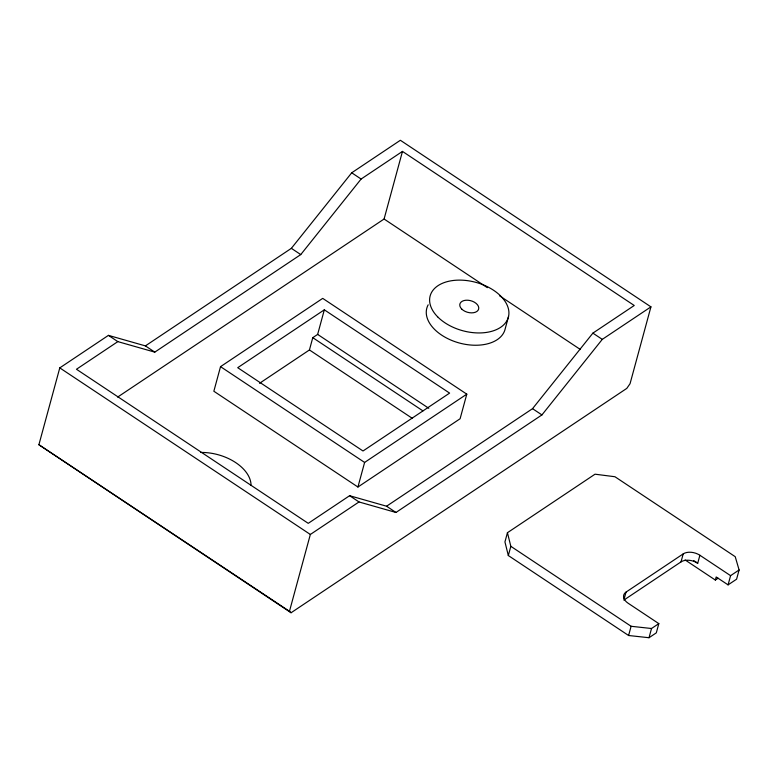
<?xml version="1.0" encoding="UTF-8"?>
<svg xmlns="http://www.w3.org/2000/svg" width="778" height="778" viewBox="0 0 778 778"><rect width="100%" height="100%" fill="white"/><g stroke="black" fill="none" stroke-linecap="round" stroke-linejoin="round"><path stroke-width="1.17" d="M145.398 345.889L291.361 248.338L351.714 172.794L400.369 140.273L650.933 306.863L630.054 383.7L626.786 388.397L291.069 612.753L38.9 444.724L59.78 367.887L108.434 335.367L145.398 345.889L154.793 352.133L300.765 254.581L361.109 179.037L402.469 151.399L634.235 305.491L592.885 333.13L532.531 408.674L386.569 506.215L349.604 495.703L308.244 523.341L76.468 369.258L117.828 341.62L154.793 352.133M220.534 366.652L213.853 391.237L357.929 487.028L460.109 418.739L466.79 394.154L322.714 298.373L220.534 366.652L364.61 462.433L466.79 394.154M259.521 383.311L309.44 349.954L312.775 337.662L317.648 334.404L324.329 309.819L449.606 393.104L363.005 450.987L237.718 367.693L324.329 309.819M117.643 397.081L384.089 219.017L402.469 151.399M291.069 612.753L289.465 611.304L310.344 534.467L358.998 501.956L395.963 512.469L541.935 414.917L602.279 339.373L650.933 306.863M357.929 487.028L364.61 462.433M508.549 316.432L505.214 328.724A40.524 25.061 15.2 0 1 457.104 342.359A40.524 25.061 15.2 0 1 428.172 304.811M507.441 532.716L504.941 541.935L508.326 555.541L628.595 635.5L649.017 637.727L656.311 632.845L658.82 623.625L628.128 603.222A12.156 7.517 15.2 0 1 626.027 592.097L683.201 553.887A12.156 7.517 15.2 0 1 699.889 555.259L730.581 575.662L739.1 569.973L735.229 556.698L614.951 476.739L595.024 474.191L507.441 532.716L510.835 546.321L508.326 555.541M624.16 598.943L626.027 592.097M628.595 635.5L631.104 626.28L510.835 546.321M649.017 637.727L651.517 628.507L658.82 623.625M623.859 600.091L681.022 561.881L683.201 553.887M681.022 561.881A12.156 7.517 15.2 0 1 697.72 563.253L699.889 555.259M685.107 559.946L715.342 580.048L716.178 576.975L728.082 584.881L736.591 579.192L739.1 569.973M728.082 584.881L730.581 575.662M715.342 580.048L718.084 578.219M631.104 626.28L651.517 628.507M351.714 172.794L361.109 179.037M592.885 333.13L602.279 339.373M384.089 219.017L487.329 287.656M499.476 295.728L580.446 349.555M291.361 248.338L300.765 254.581M532.531 408.674L541.935 414.917M693.675 560.559L697.72 563.253M317.648 334.404L428.785 408.294M312.775 337.662L422.911 410.872M309.44 349.954L412.496 418.467M386.569 506.215L395.963 512.469M108.434 335.367L117.828 341.62M349.604 495.703L358.998 501.956M59.78 367.887L310.344 534.467M38.9 444.724L289.465 611.304M200.792 452.456A40.524 25.061 15.2 0 1 251.041 485.482M461.675 309.002A9.725 6.02 15.2 0 0 478.032 310.344A9.725 6.02 15.2 0 0 468.074 300.24A9.725 6.02 15.2 0 0 461.675 309.002M437.654 316.841A40.524 25.061 15.2 0 0 505.817 322.432A40.524 25.061 15.2 0 0 464.32 280.313A40.524 25.061 15.2 0 0 437.654 316.841"/></g></svg>
